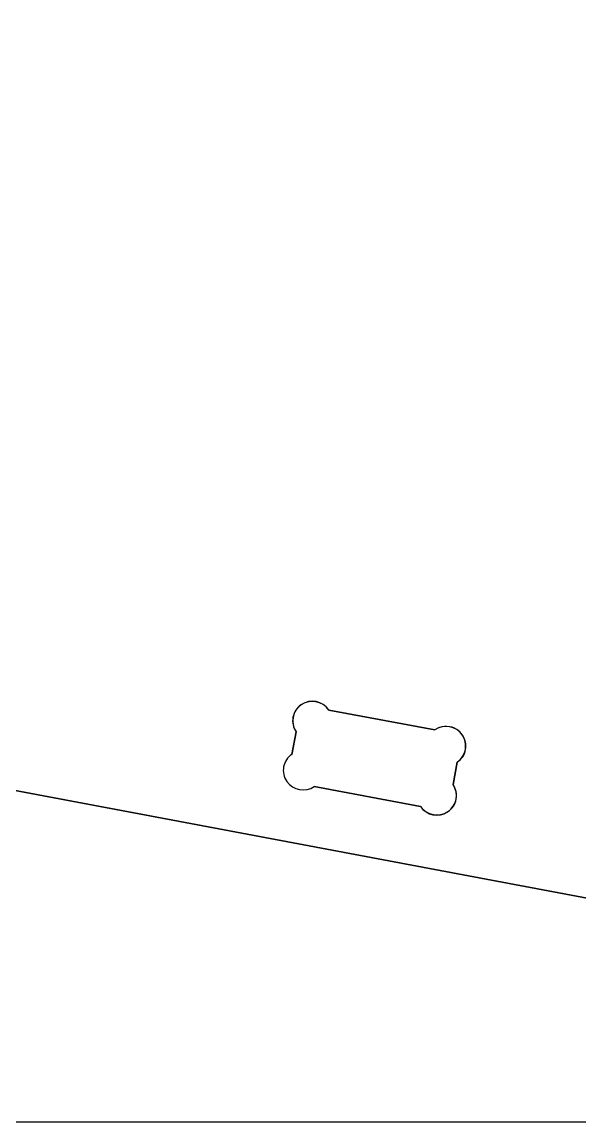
# Model space of a CAD drawing. Extents: x 24 to 120, y 0 to 48.
# Drawn here: x 54.83 to 60.27, y 0.03 to 10.76 of the extents above; entities that cross this region are included whole.
import ezdxf

# ---------------------------------------------------------------- set-up
doc = ezdxf.new("R2010")
doc.units = 0
doc.header["$MEASUREMENT"] = 0
for name, color, linetype in [('PROFILE_-_INSIDE', 30, 'CONTINUOUS'), ('PROFILE_-_OUTSIDE', 18, 'CONTINUOUS'), ('SOLIDS', 4, 'CONTINUOUS'), ('STOCK_PERIMETER', 1, 'CONTINUOUS')]:
    doc.layers.add(name, color=color, linetype=linetype)

msp = doc.modelspace()

# ---------------------------------------------------------------- linework, layer by layer
at = {"layer": 'PROFILE_-_INSIDE'}
for p, q in [((57.821, 4.044, 0.5), (58.856, 3.85, 0.5)), ((57.462, 3.611, 0.5), (57.503, 3.83, 0.5)), ((59.075, 3.536, 0.5), (59.034, 3.317, 0.5)), ((58.716, 3.103, 0.5), (57.68, 3.297, 0.5))]:
    msp.add_line(p, q, dxfattribs=at)
for centre, radius, start, end in [((57.657, 3.938, 0.5), 0.188, 123.7252, 215.0103), ((57.661, 3.932, 0.5), 0.195, 35.0282, 123.7574), ((58.965, 3.688, 0.5), 0.195, 35.0282, 123.7573), ((58.971, 3.692, 0.5), 0.188, 303.7252, 35.0102), ((57.566, 3.455, 0.5), 0.188, 123.7252, 215.0103), ((57.572, 3.459, 0.5), 0.195, 215.0282, 303.7574), ((58.88, 3.209, 0.5), 0.188, 303.7252, 35.0103), ((58.876, 3.215, 0.5), 0.195, 215.0282, 303.7574)]:
    msp.add_arc(centre, radius, start, end, dxfattribs=at)
at = {"layer": 'PROFILE_-_OUTSIDE'}
msp.add_lwpolyline([(67.599, 0.841), (53.425, 3.51)], dxfattribs=at)
at = {"layer": 'SOLIDS'}
for p, q in [((57.552, 4.094), (57.552, 4.094, -0.738)), ((58.856, 3.85), (57.821, 4.044)), ((58.856, 3.85, -0.738), (57.821, 4.044, -0.738)), ((57.821, 4.044, -0.738), (57.821, 4.044)), ((57.821, 4.044, -0.25), (58.856, 3.85, -0.25)), ((58.339, 3.947), (58.339, 3.947, -0.738)), ((57.503, 3.83), (57.462, 3.611)), ((57.503, 3.83, -0.738), (57.462, 3.611, -0.738)), ((57.462, 3.611, -0.25), (57.503, 3.83, -0.25)), ((57.503, 3.83, -0.738), (57.503, 3.83)), ((58.856, 3.85, -0.738), (58.856, 3.85)), ((59.125, 3.8), (59.125, 3.8, -0.738)), ((57.482, 3.721), (57.482, 3.721, -0.738)), ((57.462, 3.611, -0.738), (57.462, 3.611)), ((67.599, 0.841), (53.425, 3.51)), ((67.599, 0.841, -0.738), (53.425, 3.51, -0.738)), ((53.425, 3.51, -0.369), (67.599, 0.841, -0.369)), ((57.381, 3.49), (57.381, 3.49, -0.738)), ((59.034, 3.317), (59.075, 3.536)), ((59.034, 3.317, -0.738), (59.075, 3.536, -0.738)), ((59.075, 3.536, -0.25), (59.034, 3.317, -0.25)), ((59.075, 3.536, -0.738), (59.075, 3.536)), ((57.412, 3.347), (57.412, 3.347, -0.738)), ((59.055, 3.426), (59.055, 3.426, -0.738)), ((57.536, 3.267), (57.536, 3.267, -0.738)), ((57.68, 3.297), (58.716, 3.103)), ((57.68, 3.297, -0.738), (58.716, 3.103, -0.738)), ((57.68, 3.297, -0.738), (57.68, 3.297)), ((58.716, 3.103, -0.25), (57.68, 3.297, -0.25)), ((59.034, 3.317, -0.738), (59.034, 3.317)), ((58.198, 3.2), (58.198, 3.2, -0.738)), ((58.716, 3.103, -0.738), (58.716, 3.103)), ((58.985, 3.053), (58.985, 3.053, -0.738))]:
    msp.add_line(p, q, dxfattribs=at)
for centre, radius, start, end in [((57.662, 3.937), 0.192, 33.9537, 213.9036), ((57.662, 3.937, -0.738), 0.192, 33.9537, 213.9036), ((57.662, 3.937, -0.25), 0.192, 33.9537, 213.9036), ((58.966, 3.693), 0.191, 304.8072, 124.8573), ((58.966, 3.693, -0.738), 0.191, 304.8072, 124.8573), ((58.966, 3.693, -0.25), 0.191, 304.8072, 124.8573), ((57.566, 3.455), 0.188, 123.7252, 215.0102), ((57.566, 3.455, -0.738), 0.188, 123.7252, 215.0102), ((57.566, 3.455, -0.25), 0.188, 123.7252, 215.0103), ((57.572, 3.459), 0.195, 215.0282, 303.7574), ((57.572, 3.459, -0.738), 0.195, 215.0282, 303.7574), ((57.572, 3.459, -0.25), 0.195, 215.0282, 303.7574), ((58.875, 3.21), 0.192, 213.9537, 33.9036), ((58.875, 3.21, -0.738), 0.192, 213.9537, 33.9036), ((58.875, 3.21, -0.25), 0.192, 213.9537, 33.9036)]:
    msp.add_arc(centre, radius, start, end, dxfattribs=at)
at = {"layer": 'STOCK_PERIMETER'}
msp.add_lwpolyline([(72.041, 0.025), (48.041, 0.025), (48.041, 48.025), (72.041, 48.025)], close=True, dxfattribs=at)

doc.saveas('drawing.dxf')
